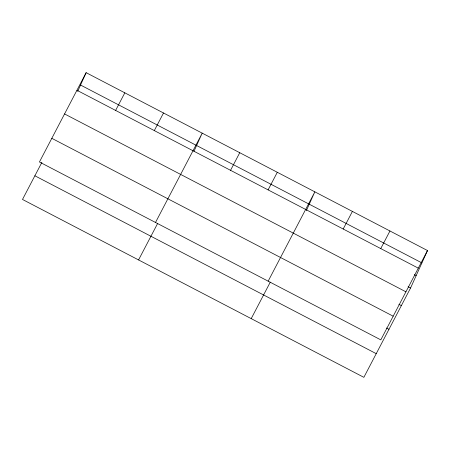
<?xml version="1.0" encoding="UTF-8"?>
<svg xmlns="http://www.w3.org/2000/svg" width="450" height="450" viewBox="0 0 450 450"><rect width="100%" height="100%" fill="white"/><g stroke="black" fill="none" stroke-linecap="round" stroke-linejoin="round"><path stroke-width="0.67" d="M77.664 91.401L86.136 72.669L427.5 250.549L410.558 288.017L363.864 377.331L22.5 199.451L41.884 162.371M194.018 151.245L202.202 133.149L155.509 222.463M306.377 210.583L314.848 191.852L268.155 281.166M86.136 72.669L39.443 161.983L380.807 339.868L427.5 250.549M115.622 110.43L124.824 92.829M154.311 130.59L163.513 112.989M138.566 259.931L157.629 223.459M230.552 170.314L239.749 152.719M268.099 189.883L277.301 172.282M251.213 318.628L270.276 282.161M343.198 229.016L352.401 211.416M380.751 248.586L389.947 230.985M80.544 85.033L421.909 262.912M76.933 90.27L418.298 268.149M414.304 274.691L416.149 275.653M408.094 286.729L410.558 288.017M64.564 113.934L405.928 291.814M398.891 304.329L401.355 305.612M51.818 138.319L393.182 316.198M386.522 327.999L388.986 329.282M34.875 175.781L376.234 353.666"/></g></svg>
